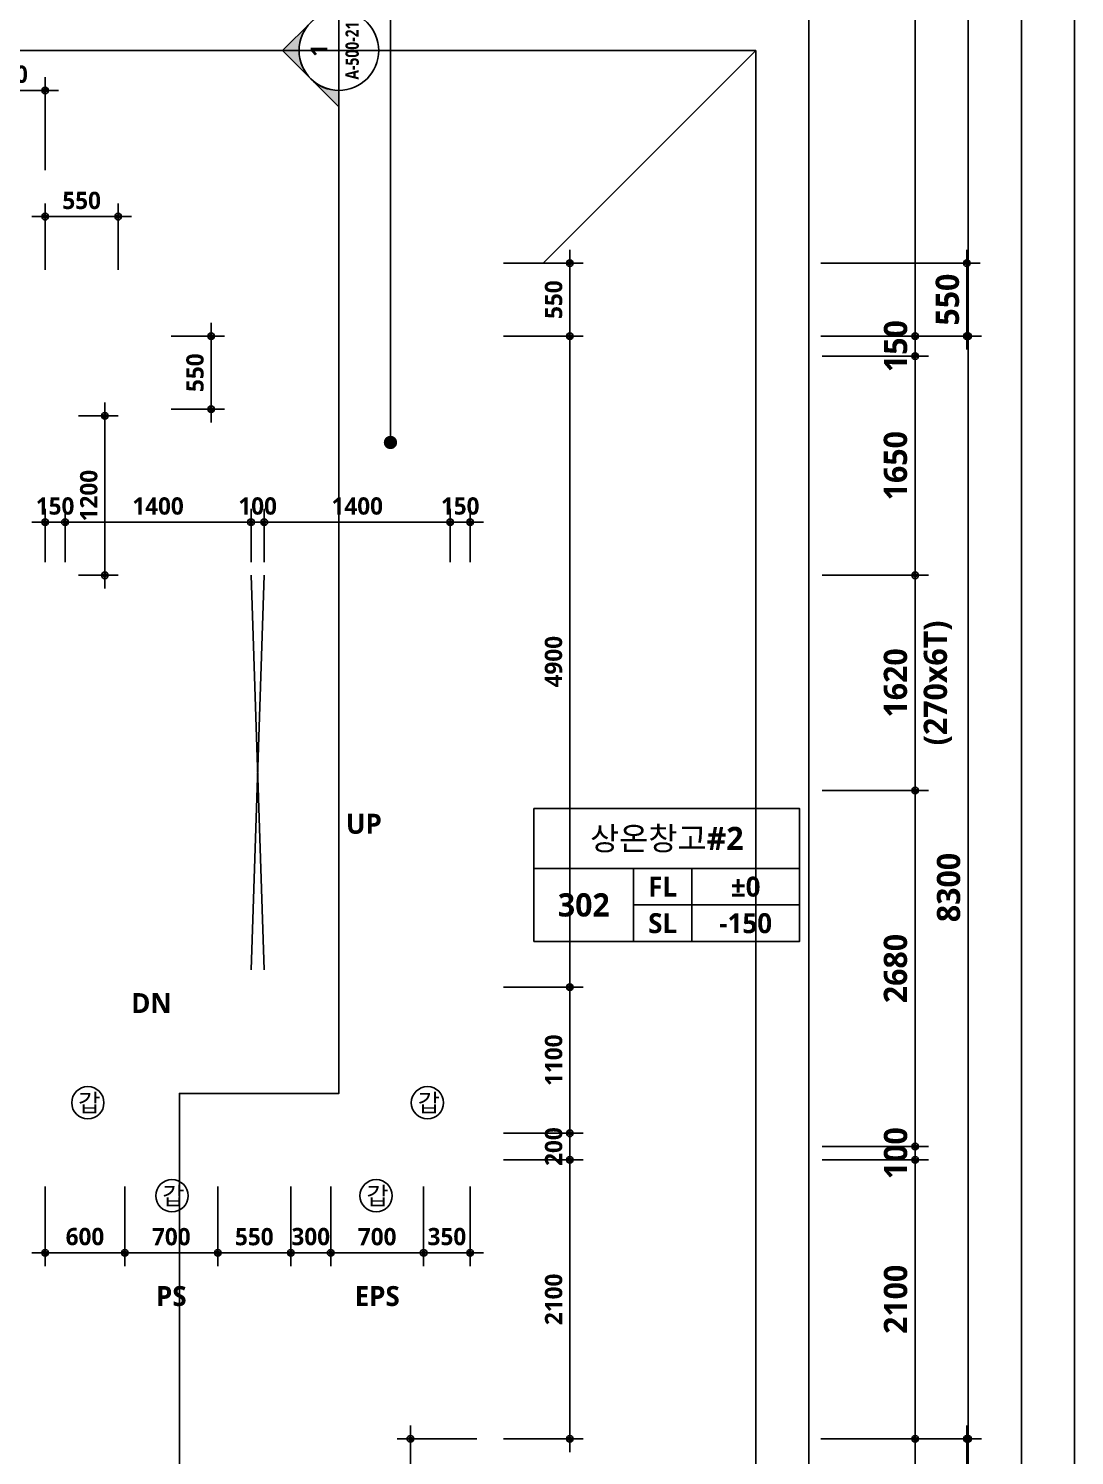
# Model space of a CAD drawing. Header units: millimetres. Extents: x -12482 to 126000, y 0 to 220200.
# Drawn here: x 68375 to 76250, y 41825 to 52566 of the extents above; entities that cross this region are included whole.
import ezdxf
from ezdxf.enums import TextEntityAlignment as Align

# ---------------------------------------------------------------- set-up
doc = ezdxf.new("R2010")
doc.units = ezdxf.units.MM
doc.header["$LTSCALE"] = 60
doc.linetypes.add('CEN', pattern=[62, 60, -1, 0, -1])
doc.layers.get('Defpoints').update_dxf_attribs({"color": 153})
for name, color, linetype in [('A-ANNO-DIM', 4, 'Continuous'), ('A-ANNO-GRA1', 7, 'Continuous'), ('A-ANNO-SYMB', 7, 'Continuous'), ('A-ANNO-TEXT1', 7, 'Continuous'), ('A-ANNO-TEXT2', 3, 'Continuous'), ('A-ANNO-TITL', 7, 'Continuous'), ('A-FLOR-OPEN-BELO', 6, 'CEN'), ('A-ST-AXIS-DIM', 7, 'Continuous'), ('AA-MKXS', 3, 'Continuous'), ('AA-MKXX', 3, 'Continuous')]:
    doc.layers.add(name, color=color, linetype=linetype)
for name, color, linetype, plot in [('Defpoint', 161, 'Continuous', False), ('G(그리드1)', 185, 'Continuous', False), ('G(그리드2)', 235, 'Continuous', False)]:
    doc.layers.add(name, color=color, linetype=linetype, plot=plot)
doc.styles.add('2020음성 1차', font='NanumGothicBold.ttf')
doc.styles.add('SAMOO', font='romans.shx', dxfattribs={"bigfont": 'whgtxt.shx'})
doc.styles.add('SH_나눔', font='')
doc.styles.add('SH_진천_나눔', font='')
doc.styles.get('SH_나눔').set_extended_font_data('NanumGothic', bold=True)
doc.styles.get('SH_진천_나눔').set_extended_font_data('NanumGothic', bold=True)
doc.dimstyles.new('SHP 50', dxfattribs={"dimscale": 50, "dimtxt": 3.5, "dimasz": 1, "dimexe": 2, "dimexo": 2, "dimgap": 1, "dimtad": 1, "dimdec": 0, "dimzin": 0, "dimdsep": 46, "dimtxsty": 'SH_진천_나눔', "dimblk": 'DIMDOT', "dimcen": 0.09, "dimclrd": 256, "dimclre": 256, "dimclrt": 3, "dimadec": 0, "dimazin": 1, "dimtfac": 1, "dimtdec": 0, "dimtix": 1, "dimtmove": 2, "dimatfit": 0, "dimldrblk": 'DIMDOT', "dimfxl": 1, "dimtolj": 1, "dimtzin": 0, "dimlwd": -1, "dimlwe": -1, "dimarcsym": 0})
doc.dimstyles.new('SHP 50내부', dxfattribs={"dimscale": 50, "dimtxt": 2.6, "dimasz": 1, "dimexe": 2, "dimexo": 2, "dimgap": 1, "dimtad": 1, "dimdec": 0, "dimzin": 0, "dimdsep": 46, "dimtxsty": '2020음성 1차', "dimblk": 'DIMDOT', "dimcen": 0.09, "dimclrd": 256, "dimclre": 256, "dimclrt": 3, "dimadec": 0, "dimazin": 1, "dimtfac": 1, "dimtdec": 0, "dimtix": 1, "dimtmove": 2, "dimatfit": 0, "dimldrblk": 'DIMDOT', "dimfxl": 1, "dimtolj": 1, "dimtzin": 0, "dimlwd": -1, "dimlwe": -1, "dimarcsym": 0})

# ---------------------------------------------------------------- blocks, each defined once
blk = doc.blocks.new('DIMDOT')
at = {"color": 0}
blk.add_line((-2, 0), (2, 0), dxfattribs=at)
for radius in [0.5, 0.25]:
    blk.add_circle((0, 0), radius, dxfattribs=at)
blk = doc.blocks.new('*D17879')
at = {"layer": 'A-ANNO-DIM'}
for p, q in [((69450, 50250), (69850, 50250)), ((69750, 50200), (69750, 49750)), ((69450, 49700), (69850, 49700))]:
    blk.add_line(p, q, dxfattribs=at)
at = {"layer": 'Defpoints', "color": 0}
for p in [(69350, 50250), (69350, 49700), (69750, 49700)]:
    blk.add_point(p, dxfattribs=at)
at = {"layer": 'A-ANNO-DIM', "linetype": 'ByBlock', "xscale": 50, "yscale": 50, "zscale": 50}
for p, rotation in [((69750, 50250), 90), ((69750, 49700), 270)]:
    blk.add_blockref('DIMDOT', p, dxfattribs=dict(at, rotation=rotation))
at = {"layer": 'A-ANNO-DIM', "color": 3, "insert": (69629, 49975), "char_height": 130, "attachment_point": 5, "rotation": 90, "style": '2020음성 1차'}
blk.add_mtext('\\A1;550', dxfattribs=at)
blk = doc.blocks.new('*D17880')
at = {"layer": 'A-ANNO-DIM'}
for p, q in [((68750, 49650), (69050, 49650)), ((68950, 49600), (68950, 48500)), ((68750, 48450), (69050, 48450))]:
    blk.add_line(p, q, dxfattribs=at)
at = {"layer": 'Defpoints', "color": 0}
for p in [(68650, 49650), (68650, 48450), (68950, 48450)]:
    blk.add_point(p, dxfattribs=at)
at = {"layer": 'A-ANNO-DIM', "linetype": 'ByBlock', "xscale": 50, "yscale": 50, "zscale": 50}
for p, rotation in [((68950, 49650), 90), ((68950, 48450), 270)]:
    blk.add_blockref('DIMDOT', p, dxfattribs=dict(at, rotation=rotation))
at = {"layer": 'A-ANNO-DIM', "color": 3, "insert": (68829, 49050), "char_height": 130, "attachment_point": 5, "rotation": 90, "style": '2020음성 1차'}
blk.add_mtext('\\A1;1200', dxfattribs=at)
blk = doc.blocks.new('*D17881')
at = {"layer": 'A-ANNO-DIM'}
for p, q in [((70050, 48550), (70050, 48950)), ((70150, 48550), (70150, 48950)), ((70000, 48850), (69950, 48850)), ((70050, 48850), (70150, 48850)), ((70200, 48850), (70250, 48850))]:
    blk.add_line(p, q, dxfattribs=at)
at = {"layer": 'Defpoints', "color": 0}
for p in [(70150, 48850), (70050, 48450), (70150, 48450)]:
    blk.add_point(p, dxfattribs=at)
at = {"layer": 'A-ANNO-DIM', "linetype": 'ByBlock', "xscale": 50, "yscale": 50, "zscale": 50}
blk.add_blockref('DIMDOT', (70050, 48850), dxfattribs=at)
at = {"layer": 'A-ANNO-DIM', "linetype": 'ByBlock', "xscale": 50, "yscale": 50, "zscale": 50, "rotation": 180}
blk.add_blockref('DIMDOT', (70150, 48850), dxfattribs=at)
at = {"layer": 'A-ANNO-DIM', "color": 3, "insert": (70100, 48971), "char_height": 130, "attachment_point": 5, "style": '2020음성 1차'}
blk.add_mtext('\\A1;100', dxfattribs=at)
blk = doc.blocks.new('*D17882')
at = {"layer": 'A-ANNO-DIM'}
for p, q in [((68650, 48550), (68650, 48950)), ((70050, 48550), (70050, 48950)), ((70000, 48850), (68700, 48850))]:
    blk.add_line(p, q, dxfattribs=at)
at = {"layer": 'Defpoints', "color": 0}
for p in [(68650, 48850), (68650, 48450), (70050, 48450)]:
    blk.add_point(p, dxfattribs=at)
at = {"layer": 'A-ANNO-DIM', "linetype": 'ByBlock', "xscale": 50, "yscale": 50, "zscale": 50, "rotation": 180}
blk.add_blockref('DIMDOT', (68650, 48850), dxfattribs=at)
at = {"layer": 'A-ANNO-DIM', "linetype": 'ByBlock', "xscale": 50, "yscale": 50, "zscale": 50}
blk.add_blockref('DIMDOT', (70050, 48850), dxfattribs=at)
at = {"layer": 'A-ANNO-DIM', "color": 3, "insert": (69350, 48971), "char_height": 130, "attachment_point": 5, "style": '2020음성 1차'}
blk.add_mtext('\\A1;1400', dxfattribs=at)
blk = doc.blocks.new('*D17883')
at = {"layer": 'A-ANNO-DIM'}
for p, q in [((68500, 48550), (68500, 48950)), ((68650, 48550), (68650, 48950)), ((68450, 48850), (68400, 48850)), ((68500, 48850), (68650, 48850)), ((68700, 48850), (68750, 48850))]:
    blk.add_line(p, q, dxfattribs=at)
at = {"layer": 'Defpoints', "color": 0}
for p in [(68650, 48850), (68500, 48450), (68650, 48450)]:
    blk.add_point(p, dxfattribs=at)
at = {"layer": 'A-ANNO-DIM', "linetype": 'ByBlock', "xscale": 50, "yscale": 50, "zscale": 50}
blk.add_blockref('DIMDOT', (68500, 48850), dxfattribs=at)
at = {"layer": 'A-ANNO-DIM', "linetype": 'ByBlock', "xscale": 50, "yscale": 50, "zscale": 50, "rotation": 180}
blk.add_blockref('DIMDOT', (68650, 48850), dxfattribs=at)
at = {"layer": 'A-ANNO-DIM', "color": 3, "insert": (68575, 48971), "char_height": 130, "attachment_point": 5, "style": '2020음성 1차'}
blk.add_mtext('\\A1;150', dxfattribs=at)
blk = doc.blocks.new('*D17884')
at = {"layer": 'A-ANNO-DIM'}
for p, q in [((70150, 48550), (70150, 48950)), ((71550, 48550), (71550, 48950)), ((70200, 48850), (71500, 48850))]:
    blk.add_line(p, q, dxfattribs=at)
at = {"layer": 'Defpoints', "color": 0}
for p in [(71550, 48850), (70150, 48450), (71550, 48450)]:
    blk.add_point(p, dxfattribs=at)
at = {"layer": 'A-ANNO-DIM', "linetype": 'ByBlock', "xscale": 50, "yscale": 50, "zscale": 50, "rotation": 180}
blk.add_blockref('DIMDOT', (70150, 48850), dxfattribs=at)
at = {"layer": 'A-ANNO-DIM', "linetype": 'ByBlock', "xscale": 50, "yscale": 50, "zscale": 50}
blk.add_blockref('DIMDOT', (71550, 48850), dxfattribs=at)
at = {"layer": 'A-ANNO-DIM', "color": 3, "insert": (70850, 48971), "char_height": 130, "attachment_point": 5, "style": '2020음성 1차'}
blk.add_mtext('\\A1;1400', dxfattribs=at)
blk = doc.blocks.new('*D17885')
at = {"layer": 'A-ANNO-DIM'}
for p, q in [((71550, 48550), (71550, 48950)), ((71700, 48550), (71700, 48950)), ((71500, 48850), (71450, 48850)), ((71700, 48850), (71550, 48850)), ((71750, 48850), (71800, 48850))]:
    blk.add_line(p, q, dxfattribs=at)
at = {"layer": 'Defpoints', "color": 0}
for p in [(71550, 48850), (71550, 48450), (71700, 48450)]:
    blk.add_point(p, dxfattribs=at)
at = {"layer": 'A-ANNO-DIM', "linetype": 'ByBlock', "xscale": 50, "yscale": 50, "zscale": 50}
blk.add_blockref('DIMDOT', (71550, 48850), dxfattribs=at)
at = {"layer": 'A-ANNO-DIM', "linetype": 'ByBlock', "xscale": 50, "yscale": 50, "zscale": 50, "rotation": 180}
blk.add_blockref('DIMDOT', (71700, 48850), dxfattribs=at)
at = {"layer": 'A-ANNO-DIM', "color": 3, "insert": (71625, 48971), "char_height": 130, "attachment_point": 5, "style": '2020음성 1차'}
blk.add_mtext('\\A1;150', dxfattribs=at)
blk = doc.blocks.new('*D17886')
at = {"layer": 'A-ST-AXIS-DIM'}
for p, q in [((74350, 50100), (75150, 50100)), ((75050, 48500), (75050, 50050)), ((74350, 48450), (75150, 48450))]:
    blk.add_line(p, q, dxfattribs=at)
at = {"layer": 'Defpoints', "color": 0}
for p in [(74250, 50100), (75050, 50100), (74250, 48450)]:
    blk.add_point(p, dxfattribs=at)
at = {"layer": 'A-ST-AXIS-DIM', "linetype": 'ByBlock', "xscale": 50, "yscale": 50, "zscale": 50}
for p, rotation in [((75050, 50100), 90), ((75050, 48450), 270)]:
    blk.add_blockref('DIMDOT', p, dxfattribs=dict(at, rotation=rotation))
at = {"layer": 'A-ST-AXIS-DIM', "color": 3, "insert": (74903, 49275), "char_height": 175, "attachment_point": 5, "rotation": 90, "style": 'SH_진천_나눔'}
blk.add_mtext('\\A1;1650', dxfattribs=at)
blk = doc.blocks.new('*D17887')
at = {"layer": 'A-ST-AXIS-DIM'}
for p, q in [((74350, 46830), (75150, 46830)), ((75050, 46780), (75050, 44200)), ((74350, 44150), (75150, 44150))]:
    blk.add_line(p, q, dxfattribs=at)
at = {"layer": 'Defpoints', "color": 0}
for p in [(74250, 46830), (74250, 44150), (75050, 44150)]:
    blk.add_point(p, dxfattribs=at)
at = {"layer": 'A-ST-AXIS-DIM', "linetype": 'ByBlock', "xscale": 50, "yscale": 50, "zscale": 50}
for p, rotation in [((75050, 46830), 90), ((75050, 44150), 270)]:
    blk.add_blockref('DIMDOT', p, dxfattribs=dict(at, rotation=rotation))
at = {"layer": 'A-ST-AXIS-DIM', "color": 3, "insert": (74903, 45490), "char_height": 175, "attachment_point": 5, "rotation": 90, "style": 'SH_진천_나눔'}
blk.add_mtext('\\A1;2680', dxfattribs=at)
blk = doc.blocks.new('*D17888')
at = {"layer": 'A-ST-AXIS-DIM'}
for p, q in [((74350, 44150), (75150, 44150)), ((75050, 44200), (75050, 44250)), ((75050, 44050), (75050, 44150)), ((74350, 44050), (75150, 44050)), ((75050, 44000), (75050, 43950))]:
    blk.add_line(p, q, dxfattribs=at)
at = {"layer": 'Defpoints', "color": 0}
for p in [(74250, 44150), (75050, 44150), (74250, 44050)]:
    blk.add_point(p, dxfattribs=at)
at = {"layer": 'A-ST-AXIS-DIM', "linetype": 'ByBlock', "xscale": 50, "yscale": 50, "zscale": 50}
for p, rotation in [((75050, 44150), 270), ((75050, 44050), 90)]:
    blk.add_blockref('DIMDOT', p, dxfattribs=dict(at, rotation=rotation))
at = {"layer": 'A-ST-AXIS-DIM', "color": 3, "insert": (74904, 44100), "char_height": 175, "attachment_point": 5, "rotation": 90, "style": 'SH_진천_나눔'}
blk.add_mtext('\\A1;100', dxfattribs=at)
blk = doc.blocks.new('*D17889')
at = {"layer": 'A-ST-AXIS-DIM'}
for p, q in [((74350, 44050), (75150, 44050)), ((75050, 44000), (75050, 42000)), ((74350, 41950), (75150, 41950))]:
    blk.add_line(p, q, dxfattribs=at)
at = {"layer": 'Defpoints', "color": 0}
for p in [(74250, 44050), (74250, 41950), (75050, 41950)]:
    blk.add_point(p, dxfattribs=at)
at = {"layer": 'A-ST-AXIS-DIM', "linetype": 'ByBlock', "xscale": 50, "yscale": 50, "zscale": 50}
for p, rotation in [((75050, 44050), 90), ((75050, 41950), 270)]:
    blk.add_blockref('DIMDOT', p, dxfattribs=dict(at, rotation=rotation))
at = {"layer": 'A-ST-AXIS-DIM', "color": 3, "insert": (74904, 43000), "char_height": 175, "attachment_point": 5, "rotation": 90, "style": 'SH_진천_나눔'}
blk.add_mtext('\\A1;2100', dxfattribs=at)
blk = doc.blocks.new('*D17890')
at = {"layer": 'A-ST-AXIS-DIM'}
for p, q in [((74350, 48450), (75150, 48450)), ((75050, 46880), (75050, 48400)), ((74350, 46830), (75150, 46830))]:
    blk.add_line(p, q, dxfattribs=at)
at = {"layer": 'Defpoints', "color": 0}
for p in [(74250, 48450), (75050, 48450), (74250, 46830)]:
    blk.add_point(p, dxfattribs=at)
at = {"layer": 'A-ST-AXIS-DIM', "linetype": 'ByBlock', "xscale": 50, "yscale": 50, "zscale": 50}
for p, rotation in [((75050, 48450), 90), ((75050, 46830), 270)]:
    blk.add_blockref('DIMDOT', p, dxfattribs=dict(at, rotation=rotation))
at = {"layer": 'A-ST-AXIS-DIM', "color": 3, "char_height": 175, "attachment_point": 5, "rotation": 90, "style": 'SH_진천_나눔'}
for s, insert in [('\\A1;(270x6T)', (75222, 47640)), ('\\A1;1620', (74903, 47640))]:
    blk.add_mtext(s, dxfattribs=dict(at, insert=insert))
blk = doc.blocks.new('갑종 TEXT100')
at = {"layer": 'A-ANNO-SYMB'}
blk.add_circle((0, 0), 243, dxfattribs=at)
at = {"layer": 'A-ANNO-TITL', "style": '2020음성 1차'}
blk.add_text('갑 ', height=266.7, dxfattribs=at).set_placement((67, 0), align=Align.MIDDLE_CENTER)
blk = doc.blocks.new('*D17912')
at = {"layer": 'A-ANNO-DIM'}
for p, q in [((67950, 51500), (67950, 52200)), ((68000, 52100), (68450, 52100)), ((68500, 51500), (68500, 52200))]:
    blk.add_line(p, q, dxfattribs=at)
at = {"layer": 'Defpoints', "color": 0}
for p in [(68500, 52100), (67950, 51400), (68500, 51400)]:
    blk.add_point(p, dxfattribs=at)
at = {"layer": 'A-ANNO-DIM', "linetype": 'ByBlock', "xscale": 50, "yscale": 50, "zscale": 50, "rotation": 180}
blk.add_blockref('DIMDOT', (67950, 52100), dxfattribs=at)
at = {"layer": 'A-ANNO-DIM', "linetype": 'ByBlock', "xscale": 50, "yscale": 50, "zscale": 50}
blk.add_blockref('DIMDOT', (68500, 52100), dxfattribs=at)
at = {"layer": 'A-ANNO-DIM', "color": 3, "insert": (68225, 52221), "char_height": 130, "attachment_point": 5, "style": '2020음성 1차'}
blk.add_mtext('\\A1;550', dxfattribs=at)
blk = doc.blocks.new('*D17913')
at = {"layer": 'A-ANNO-DIM'}
for p, q in [((71750, 41950), (71150, 41950)), ((71250, 41900), (71250, 40150)), ((71750, 40100), (71150, 40100))]:
    blk.add_line(p, q, dxfattribs=at)
at = {"layer": 'Defpoints', "color": 0}
for p in [(71850, 41950), (71250, 40100), (71850, 40100)]:
    blk.add_point(p, dxfattribs=at)
at = {"layer": 'A-ANNO-DIM', "linetype": 'ByBlock', "xscale": 50, "yscale": 50, "zscale": 50}
for p, rotation in [((71250, 41950), 90), ((71250, 40100), 270)]:
    blk.add_blockref('DIMDOT', p, dxfattribs=dict(at, rotation=rotation))
at = {"layer": 'A-ANNO-DIM', "color": 3, "insert": (71128, 41025), "char_height": 130, "attachment_point": 5, "rotation": 90, "style": '2020음성 1차'}
blk.add_mtext('\\A1;1850', dxfattribs=at)
blk = doc.blocks.new('*D17967')
at = {"layer": 'A-ANNO-DIM'}
for p, q in [((68500, 50750), (68500, 51250)), ((69050, 50750), (69050, 51250)), ((68550, 51150), (69000, 51150))]:
    blk.add_line(p, q, dxfattribs=at)
at = {"layer": 'Defpoints', "color": 0}
for p in [(69050, 51150), (68500, 50650), (69050, 50650)]:
    blk.add_point(p, dxfattribs=at)
at = {"layer": 'A-ANNO-DIM', "linetype": 'ByBlock', "xscale": 50, "yscale": 50, "zscale": 50, "rotation": 180}
blk.add_blockref('DIMDOT', (68500, 51150), dxfattribs=at)
at = {"layer": 'A-ANNO-DIM', "linetype": 'ByBlock', "xscale": 50, "yscale": 50, "zscale": 50}
blk.add_blockref('DIMDOT', (69050, 51150), dxfattribs=at)
at = {"layer": 'A-ANNO-DIM', "color": 3, "insert": (68775, 51271), "char_height": 130, "attachment_point": 5, "style": '2020음성 1차'}
blk.add_mtext('\\A1;550', dxfattribs=at)
blk = doc.blocks.new('*D18328')
at = {"layer": 'A-ST-AXIS-DIM'}
for p, q in [((74340, 50800), (75540, 50800)), ((75440, 50750), (75440, 50300)), ((74340, 50250), (75540, 50250))]:
    blk.add_line(p, q, dxfattribs=at)
at = {"layer": 'Defpoints', "color": 0}
for p in [(74240, 50800), (74240, 50250), (75440, 50250)]:
    blk.add_point(p, dxfattribs=at)
at = {"layer": 'A-ST-AXIS-DIM', "linetype": 'ByBlock', "xscale": 50, "yscale": 50, "zscale": 50}
for p, rotation in [((75440, 50800), 90), ((75440, 50250), 270)]:
    blk.add_blockref('DIMDOT', p, dxfattribs=dict(at, rotation=rotation))
at = {"layer": 'A-ST-AXIS-DIM', "color": 3, "insert": (75294, 50525), "char_height": 175, "attachment_point": 5, "rotation": 90, "style": 'SH_진천_나눔'}
blk.add_mtext('\\A1;550', dxfattribs=at)
blk = doc.blocks.new('*D18329')
at = {"layer": 'A-ST-AXIS-DIM'}
for p, q in [((74340, 41950), (75540, 41950)), ((75440, 38350), (75440, 41900)), ((74340, 38300), (75540, 38300))]:
    blk.add_line(p, q, dxfattribs=at)
at = {"layer": 'Defpoints', "color": 0}
for p in [(74240, 41950), (75440, 41950), (74240, 38300)]:
    blk.add_point(p, dxfattribs=at)
at = {"layer": 'A-ST-AXIS-DIM', "linetype": 'ByBlock', "xscale": 50, "yscale": 50, "zscale": 50}
for p, rotation in [((75440, 41950), 90), ((75440, 38300), 270)]:
    blk.add_blockref('DIMDOT', p, dxfattribs=dict(at, rotation=rotation))
at = {"layer": 'A-ST-AXIS-DIM', "color": 3, "insert": (75293, 40125), "char_height": 175, "attachment_point": 5, "rotation": 90, "style": 'SH_진천_나눔'}
blk.add_mtext('\\A1;3650', dxfattribs=at)
blk = doc.blocks.new('*D18330')
at = {"layer": 'A-ST-AXIS-DIM'}
for p, q in [((74350, 50250), (75550, 50250)), ((75450, 42000), (75450, 50200)), ((74350, 41950), (75550, 41950))]:
    blk.add_line(p, q, dxfattribs=at)
at = {"layer": 'Defpoints', "color": 0}
for p in [(74250, 50250), (75450, 50250), (74250, 41950)]:
    blk.add_point(p, dxfattribs=at)
at = {"layer": 'A-ST-AXIS-DIM', "linetype": 'ByBlock', "xscale": 50, "yscale": 50, "zscale": 50}
for p, rotation in [((75450, 50250), 90), ((75450, 41950), 270)]:
    blk.add_blockref('DIMDOT', p, dxfattribs=dict(at, rotation=rotation))
at = {"layer": 'A-ST-AXIS-DIM', "color": 3, "insert": (75303, 46100), "char_height": 175, "attachment_point": 5, "rotation": 90, "style": 'SH_진천_나눔'}
blk.add_mtext('\\A1;8300', dxfattribs=at)
blk = doc.blocks.new('*D18364')
at = {"layer": 'A-ST-AXIS-DIM'}
for p, q in [((75050, 50300), (75050, 50350)), ((74350, 50250), (75150, 50250)), ((75050, 50250), (75050, 50100)), ((74350, 50100), (75150, 50100)), ((75050, 50050), (75050, 50000))]:
    blk.add_line(p, q, dxfattribs=at)
at = {"layer": 'Defpoints', "color": 0}
for p in [(74250, 50250), (74250, 50100), (75050, 50100)]:
    blk.add_point(p, dxfattribs=at)
at = {"layer": 'A-ST-AXIS-DIM', "linetype": 'ByBlock', "xscale": 50, "yscale": 50, "zscale": 50}
for p, rotation in [((75050, 50250), 270), ((75050, 50100), 90)]:
    blk.add_blockref('DIMDOT', p, dxfattribs=dict(at, rotation=rotation))
at = {"layer": 'A-ST-AXIS-DIM', "color": 3, "insert": (74904, 50175), "char_height": 175, "attachment_point": 5, "rotation": 90, "style": 'SH_진천_나눔'}
blk.add_mtext('\\A1;150', dxfattribs=at)
blk = doc.blocks.new('G$C9D92D8A7')
at = {"layer": 'A-ANNO-GRA1'}
for p, q in [((0, 11), (40, 11)), ((15, 11), (15, 0)), ((23.75, 11), (23.75, 0)), ((15, 5.5), (40, 5.5))]:
    blk.add_line(p, q, dxfattribs=at)
blk.add_lwpolyline([(0, 20), (0, 0), (40, 0), (40, 20)], close=True, dxfattribs=at)
at = {"style": '2020음성 1차'}
for tag, height, p in [('실명', 3.5, (20, 15.5)), ('마감레벨', 3, (31.875, 8.25)), ('실번호', 3.5, (7.5, 5.5)), ('구조레벨', 3, (31.875, 2.75))]:
    blk.add_attdef(tag, text='', height=height, dxfattribs=at).set_placement(p, align=Align.MIDDLE_CENTER)
at = {"layer": 'A-ANNO-TEXT1', "style": 'SH_나눔'}
for s, p in [('FL', (19.375, 8.25)), ('SL', (19.375, 2.75))]:
    blk.add_text(s, height=3, dxfattribs=at).set_placement(p, align=Align.MIDDLE)
blk = doc.blocks.new('*D20159')
at = {"layer": 'A-ANNO-DIM'}
for p, q in [((70350, 43850), (70350, 43250)), ((70650, 43850), (70650, 43250)), ((70300, 43350), (70250, 43350)), ((70350, 43350), (70650, 43350)), ((70700, 43350), (70750, 43350))]:
    blk.add_line(p, q, dxfattribs=at)
at = {"layer": 'Defpoints', "color": 0}
for p in [(70350, 43950), (70650, 43950), (70650, 43350)]:
    blk.add_point(p, dxfattribs=at)
at = {"layer": 'A-ANNO-DIM', "linetype": 'ByBlock', "xscale": 50, "yscale": 50, "zscale": 50}
blk.add_blockref('DIMDOT', (70350, 43350), dxfattribs=at)
at = {"layer": 'A-ANNO-DIM', "linetype": 'ByBlock', "xscale": 50, "yscale": 50, "zscale": 50, "rotation": 180}
blk.add_blockref('DIMDOT', (70650, 43350), dxfattribs=at)
at = {"layer": 'A-ANNO-DIM', "color": 3, "insert": (70500, 43472), "char_height": 130, "attachment_point": 5, "style": '2020음성 1차'}
blk.add_mtext('\\A1;300', dxfattribs=at)
blk = doc.blocks.new('*D20160')
at = {"layer": 'A-ANNO-DIM'}
for p, q in [((70650, 43850), (70650, 43250)), ((71350, 43850), (71350, 43250)), ((71300, 43350), (70700, 43350))]:
    blk.add_line(p, q, dxfattribs=at)
at = {"layer": 'Defpoints', "color": 0}
for p in [(70650, 43950), (71350, 43950), (70650, 43350)]:
    blk.add_point(p, dxfattribs=at)
at = {"layer": 'A-ANNO-DIM', "linetype": 'ByBlock', "xscale": 50, "yscale": 50, "zscale": 50, "rotation": 180}
blk.add_blockref('DIMDOT', (70650, 43350), dxfattribs=at)
at = {"layer": 'A-ANNO-DIM', "linetype": 'ByBlock', "xscale": 50, "yscale": 50, "zscale": 50}
blk.add_blockref('DIMDOT', (71350, 43350), dxfattribs=at)
at = {"layer": 'A-ANNO-DIM', "color": 3, "insert": (71000, 43471), "char_height": 130, "attachment_point": 5, "style": '2020음성 1차'}
blk.add_mtext('\\A1;700', dxfattribs=at)
blk = doc.blocks.new('*D20161')
at = {"layer": 'A-ANNO-DIM'}
for p, q in [((69800, 43850), (69800, 43250)), ((70350, 43850), (70350, 43250)), ((70300, 43350), (69850, 43350))]:
    blk.add_line(p, q, dxfattribs=at)
at = {"layer": 'Defpoints', "color": 0}
for p in [(69800, 43950), (70350, 43950), (69800, 43350)]:
    blk.add_point(p, dxfattribs=at)
at = {"layer": 'A-ANNO-DIM', "linetype": 'ByBlock', "xscale": 50, "yscale": 50, "zscale": 50, "rotation": 180}
blk.add_blockref('DIMDOT', (69800, 43350), dxfattribs=at)
at = {"layer": 'A-ANNO-DIM', "linetype": 'ByBlock', "xscale": 50, "yscale": 50, "zscale": 50}
blk.add_blockref('DIMDOT', (70350, 43350), dxfattribs=at)
at = {"layer": 'A-ANNO-DIM', "color": 3, "insert": (70075, 43471), "char_height": 130, "attachment_point": 5, "style": '2020음성 1차'}
blk.add_mtext('\\A1;550', dxfattribs=at)
blk = doc.blocks.new('*D20162')
at = {"layer": 'A-ANNO-DIM'}
for p, q in [((69100, 43850), (69100, 43250)), ((69800, 43850), (69800, 43250)), ((69150, 43350), (69750, 43350))]:
    blk.add_line(p, q, dxfattribs=at)
at = {"layer": 'Defpoints', "color": 0}
for p in [(69100, 43950), (69800, 43950), (69800, 43350)]:
    blk.add_point(p, dxfattribs=at)
at = {"layer": 'A-ANNO-DIM', "linetype": 'ByBlock', "xscale": 50, "yscale": 50, "zscale": 50, "rotation": 180}
blk.add_blockref('DIMDOT', (69100, 43350), dxfattribs=at)
at = {"layer": 'A-ANNO-DIM', "linetype": 'ByBlock', "xscale": 50, "yscale": 50, "zscale": 50}
blk.add_blockref('DIMDOT', (69800, 43350), dxfattribs=at)
at = {"layer": 'A-ANNO-DIM', "color": 3, "insert": (69450, 43471), "char_height": 130, "attachment_point": 5, "style": '2020음성 1차'}
blk.add_mtext('\\A1;700', dxfattribs=at)
blk = doc.blocks.new('*D20163')
at = {"layer": 'A-ANNO-DIM'}
for p, q in [((68500, 43850), (68500, 43250)), ((69100, 43850), (69100, 43250)), ((69050, 43350), (68550, 43350))]:
    blk.add_line(p, q, dxfattribs=at)
at = {"layer": 'Defpoints', "color": 0}
for p in [(68500, 43950), (69100, 43950), (68500, 43350)]:
    blk.add_point(p, dxfattribs=at)
at = {"layer": 'A-ANNO-DIM', "linetype": 'ByBlock', "xscale": 50, "yscale": 50, "zscale": 50, "rotation": 180}
blk.add_blockref('DIMDOT', (68500, 43350), dxfattribs=at)
at = {"layer": 'A-ANNO-DIM', "linetype": 'ByBlock', "xscale": 50, "yscale": 50, "zscale": 50}
blk.add_blockref('DIMDOT', (69100, 43350), dxfattribs=at)
at = {"layer": 'A-ANNO-DIM', "color": 3, "insert": (68800, 43472), "char_height": 130, "attachment_point": 5, "style": '2020음성 1차'}
blk.add_mtext('\\A1;600', dxfattribs=at)
blk = doc.blocks.new('*D20164')
at = {"layer": 'A-ANNO-DIM'}
for p, q in [((71350, 43850), (71350, 43250)), ((71700, 43850), (71700, 43250)), ((71300, 43350), (71250, 43350)), ((71350, 43350), (71700, 43350)), ((71750, 43350), (71800, 43350))]:
    blk.add_line(p, q, dxfattribs=at)
at = {"layer": 'Defpoints', "color": 0}
for p in [(71350, 43950), (71700, 43950), (71700, 43350)]:
    blk.add_point(p, dxfattribs=at)
at = {"layer": 'A-ANNO-DIM', "linetype": 'ByBlock', "xscale": 50, "yscale": 50, "zscale": 50}
blk.add_blockref('DIMDOT', (71350, 43350), dxfattribs=at)
at = {"layer": 'A-ANNO-DIM', "linetype": 'ByBlock', "xscale": 50, "yscale": 50, "zscale": 50, "rotation": 180}
blk.add_blockref('DIMDOT', (71700, 43350), dxfattribs=at)
at = {"layer": 'A-ANNO-DIM', "color": 3, "insert": (71525, 43472), "char_height": 130, "attachment_point": 5, "style": '2020음성 1차'}
blk.add_mtext('\\A1;350', dxfattribs=at)
blk = doc.blocks.new('*D20177')
at = {"layer": 'A-ANNO-DIM'}
for p, q in [((71950, 44050), (72550, 44050)), ((72450, 42000), (72450, 44000)), ((71950, 41950), (72550, 41950))]:
    blk.add_line(p, q, dxfattribs=at)
at = {"layer": 'Defpoints', "color": 0}
for p in [(71850, 44050), (72450, 44050), (71850, 41950)]:
    blk.add_point(p, dxfattribs=at)
at = {"layer": 'A-ANNO-DIM', "linetype": 'ByBlock', "xscale": 50, "yscale": 50, "zscale": 50}
for p, rotation in [((72450, 44050), 90), ((72450, 41950), 270)]:
    blk.add_blockref('DIMDOT', p, dxfattribs=dict(at, rotation=rotation))
at = {"layer": 'A-ANNO-DIM', "color": 3, "insert": (72329, 43000), "char_height": 130, "attachment_point": 5, "rotation": 90, "style": '2020음성 1차'}
blk.add_mtext('\\A1;2100', dxfattribs=at)
blk = doc.blocks.new('*D20178')
at = {"layer": 'A-ANNO-DIM'}
for p, q in [((72450, 44300), (72450, 44350)), ((71950, 44250), (72550, 44250)), ((72450, 44250), (72450, 44050)), ((71950, 44050), (72550, 44050)), ((72450, 44000), (72450, 43950))]:
    blk.add_line(p, q, dxfattribs=at)
at = {"layer": 'Defpoints', "color": 0}
for p in [(71850, 44250), (71850, 44050), (72450, 44050)]:
    blk.add_point(p, dxfattribs=at)
at = {"layer": 'A-ANNO-DIM', "linetype": 'ByBlock', "xscale": 50, "yscale": 50, "zscale": 50}
for p, rotation in [((72450, 44250), 270), ((72450, 44050), 90)]:
    blk.add_blockref('DIMDOT', p, dxfattribs=dict(at, rotation=rotation))
at = {"layer": 'A-ANNO-DIM', "color": 3, "insert": (72329, 44150), "char_height": 130, "attachment_point": 5, "rotation": 90, "style": '2020음성 1차'}
blk.add_mtext('\\A1;200', dxfattribs=at)
blk = doc.blocks.new('*D20179')
at = {"layer": 'A-ANNO-DIM'}
for p, q in [((71950, 45350), (72550, 45350)), ((72450, 44300), (72450, 45300)), ((71950, 44250), (72550, 44250))]:
    blk.add_line(p, q, dxfattribs=at)
at = {"layer": 'Defpoints', "color": 0}
for p in [(71850, 45350), (72450, 45350), (71850, 44250)]:
    blk.add_point(p, dxfattribs=at)
at = {"layer": 'A-ANNO-DIM', "linetype": 'ByBlock', "xscale": 50, "yscale": 50, "zscale": 50}
for p, rotation in [((72450, 45350), 90), ((72450, 44250), 270)]:
    blk.add_blockref('DIMDOT', p, dxfattribs=dict(at, rotation=rotation))
at = {"layer": 'A-ANNO-DIM', "color": 3, "insert": (72329, 44800), "char_height": 130, "attachment_point": 5, "rotation": 90, "style": '2020음성 1차'}
blk.add_mtext('\\A1;1100', dxfattribs=at)
blk = doc.blocks.new('*D20180')
at = {"layer": 'A-ANNO-DIM'}
for p, q in [((71950, 50250), (72550, 50250)), ((72450, 50200), (72450, 45400)), ((71950, 45350), (72550, 45350))]:
    blk.add_line(p, q, dxfattribs=at)
at = {"layer": 'Defpoints', "color": 0}
for p in [(71850, 50250), (71850, 45350), (72450, 45350)]:
    blk.add_point(p, dxfattribs=at)
at = {"layer": 'A-ANNO-DIM', "linetype": 'ByBlock', "xscale": 50, "yscale": 50, "zscale": 50}
for p, rotation in [((72450, 50250), 90), ((72450, 45350), 270)]:
    blk.add_blockref('DIMDOT', p, dxfattribs=dict(at, rotation=rotation))
at = {"layer": 'A-ANNO-DIM', "color": 3, "insert": (72328, 47800), "char_height": 130, "attachment_point": 5, "rotation": 90, "style": '2020음성 1차'}
blk.add_mtext('\\A1;4900', dxfattribs=at)
blk = doc.blocks.new('*D20181')
at = {"layer": 'A-ANNO-DIM'}
for p, q in [((71950, 50800), (72550, 50800)), ((72450, 50300), (72450, 50750)), ((71950, 50250), (72550, 50250))]:
    blk.add_line(p, q, dxfattribs=at)
at = {"layer": 'Defpoints', "color": 0}
for p in [(71850, 50800), (72450, 50800), (71850, 50250)]:
    blk.add_point(p, dxfattribs=at)
at = {"layer": 'A-ANNO-DIM', "linetype": 'ByBlock', "xscale": 50, "yscale": 50, "zscale": 50}
for p, rotation in [((72450, 50800), 90), ((72450, 50250), 270)]:
    blk.add_blockref('DIMDOT', p, dxfattribs=dict(at, rotation=rotation))
at = {"layer": 'A-ANNO-DIM', "color": 3, "insert": (72329, 50525), "char_height": 130, "attachment_point": 5, "rotation": 90, "style": '2020음성 1차'}
blk.add_mtext('\\A1;550', dxfattribs=at)
blk = doc.blocks.new('*U15083')
at = {"layer": 'AA-MKXS'}
blk.add_hatch(color=3, dxfattribs=at).paths.add_polyline_path([(0, 8.49), (-4.24, 4.24, -0.414214), (4.24, 4.24)])
h = blk.add_hatch(color=3, dxfattribs=at)
h.paths.add_polyline_path([(-8.49, 0), (-6, 0, -0.198912), (-4.24, 4.24)])
h.paths.add_polyline_path([(6, 0), (8.49, 0), (4.24, 4.24, -0.198912)])
at = {"layer": 'AA-MKXS', "color": 3, "linetype": 'Continuous', "ltscale": 5}
blk.add_line((-6, 0), (6, 0), dxfattribs=at)
at = {"layer": 'AA-MKXS', "color": 3}
for points in [[(4.24, 4.24, 0.414214), (-4.24, 4.24), (0, 8.49)], [(-4.24, 4.24, 0.198912), (-6, 0), (-8.49, 0)], [(8.49, 0), (6, 0, 0.198912), (4.24, 4.24)]]:
    blk.add_lwpolyline(points, format="xyb", close=True, dxfattribs=at)
at = {"layer": 'AA-MKXS', "color": 3, "linetype": 'Continuous', "ltscale": 5}
blk.add_circle((0, 0), 6, dxfattribs=at)
at = {"layer": 'AA-MKXS', "style": 'SAMOO', "width": 0.85}
blk.add_attdef('ViewNUM', text='', height=2.5, dxfattribs=at).set_placement((0, 1), align=Align.BOTTOM_CENTER)
blk.add_attdef('SheetNUM', text='', height=2.5, dxfattribs=at).set_placement((0, -1), align=Align.TOP_CENTER)

msp = doc.modelspace()

# ---------------------------------------------------------------- linework, layer by layer
msp.add_lwpolyline([(71100, 49450), (71100, 53000)])
at = {"const_width": 50}
msp.add_lwpolyline([(71100, 49475, -1), (71100, 49425, -1)], format="xyb", close=True, dxfattribs=at)
at = {"layer": 'A-FLOR-OPEN-BELO'}
for p, q in [((70150, 48450), (70050, 45480)), ((70150, 45480), (70050, 48450))]:
    msp.add_line(p, q, dxfattribs=at)
at = {"layer": 'AA-MKXX'}
msp.add_lwpolyline([(69511.5, 36700), (69511.5, 44550), (70711.5, 44550), (70711.5, 52400)], dxfattribs=at)
at = {"layer": 'Defpoint'}
msp.add_line((72250, 50800), (73850, 52400), dxfattribs=at)
at = {"layer": 'G(그리드1)'}
for points in [[(76250, 55200), (61850, 55200), (61850, 33900), (76250, 33900)], [(75850, 54800), (62250, 54800), (62250, 35100), (75850, 35100)], [(75450, 54400), (62650, 54400), (62650, 35500), (75450, 35500)], [(75050, 54000), (63050, 54000), (63050, 35900), (75050, 35900)], [(74250, 52800), (63850, 52800), (63850, 36700), (74250, 36700)]]:
    msp.add_lwpolyline(points, close=True, dxfattribs=at)
at = {"layer": 'G(그리드2)'}
msp.add_lwpolyline([(73850, 52400), (64250, 52400), (64250, 37100), (73850, 37100)], close=True, dxfattribs=at)

# ---------------------------------------------------------------- block references
ref = msp.add_blockref('*U15083', (70711.5, 52400), dxfattribs=dict(xscale=-50, yscale=50, zscale=50, rotation=89.99999999999959))
ref.add_attrib('SheetNUM', 'A-500-21', dxfattribs={"layer": 'AA-MKXS', "height": 100, "rotation": 90, "style": '2020음성 1차', "width": 0.8}).set_placement((70761.5, 52400), align=Align.TOP_CENTER)
ref.add_attrib('ViewNUM', '1', dxfattribs={"layer": 'AA-MKXS', "height": 125, "rotation": 90, "style": '2020음성 1차'}).set_placement((70661.5, 52400), align=Align.BOTTOM_CENTER)
at = {"xscale": 0.5, "yscale": 0.5, "zscale": 0.5}
for p in [(68821.6, 44480), (71378.4, 44480), (69455, 43780, 103000), (70991.8, 43780, 103000)]:
    msp.add_blockref('갑종 TEXT100', p, dxfattribs=at)
at = {"layer": 'A-ANNO-TEXT1'}
ref = msp.add_blockref('G$C9D92D8A7', (72180.6, 45694.2), dxfattribs=dict(at, xscale=50, yscale=50, zscale=50))
ref.add_attrib('실명', '상온창고#2', dxfattribs={"layer": 'A-ANNO-TEXT2', "height": 175, "style": '2020음성 1차'}).set_placement((73180.6, 46469.2, 171666.7), align=Align.MIDDLE_CENTER)
ref.add_attrib('실번호', '302', dxfattribs={"layer": 'A-ANNO-TEXT2', "height": 175, "style": '2020음성 1차'}).set_placement((72555.6, 45969.2, 171666.7), align=Align.MIDDLE_CENTER)
ref.add_attrib('마감레벨', '%%p0', dxfattribs={"height": 150, "style": '2020음성 1차'}).set_placement((73774.3, 46106.7, 171666.7), align=Align.MIDDLE_CENTER)
ref.add_attrib('구조레벨', '-150', dxfattribs={"height": 150, "style": '2020음성 1차'}).set_placement((73774.3, 45831.7, 171666.7), align=Align.MIDDLE_CENTER)

# ---------------------------------------------------------------- texts
at = {"layer": 'A-ANNO-TEXT1', "style": 'SH_진천_나눔'}
for s, p in [('UP', (70900, 46580)), ('DN', (69300, 45230)), ('PS', (69450, 43025)), ('EPS', (71000, 43025))]:
    msp.add_text(s, height=150, dxfattribs=at).set_placement(p, align=Align.MIDDLE_CENTER)

# ---------------------------------------------------------------- dimensions: what is measured, and where the dimension line sits
at = {"layer": 'A-ANNO-DIM'}
for base, p1, p2, angle, picture, middle in [((68500, 52100), (67950, 51400), (68500, 51400), 180, '*D17912', (68225, 52221.5)), ((69050, 51150), (68500, 50650), (69050, 50650), 0, '*D17967', (68775, 51271.5)), ((72450, 50800, 103000), (71850, 50250, 103000), (71850, 50800, 103000), 90, '*D20181', (72328.5, 50525, 103000)), ((69750, 49700), (69350, 50250), (69350, 49700), 90, '*D17879', (69628.5, 49975)), ((72450, 45350, 103000), (71850, 50250, 103000), (71850, 45350, 103000), 270, '*D20180', (72328.3, 47800, 103000)), ((68950, 48450), (68650, 49650), (68650, 48450), 90, '*D17880', (68828.5, 49050)), ((68650, 48850), (70050, 48450), (68650, 48450), 180, '*D17882', (69350, 48971.3)), ((71550, 48850), (71700, 48450), (71550, 48450), 180, '*D17885', (71625, 48971.5)), ((72450, 45350, 103000), (71850, 44250, 103000), (71850, 45350, 103000), 90, '*D20179', (72328.7, 44800, 103000)), ((72450, 44050, 103000), (71850, 44250, 103000), (71850, 44050, 103000), 270, '*D20178', (72328.5, 44150, 103000)), ((72450, 44050, 103000), (71850, 41950, 103000), (71850, 44050, 103000), 90, '*D20177', (72328.5, 43000, 103000)), ((68500, 43350), (69100, 43950), (68500, 43950), 180, '*D20163', (68800, 43471.7)), ((69800, 43350), (70350, 43950), (69800, 43950), 180, '*D20161', (70075, 43471.5)), ((70650, 43350), (71350, 43950), (70650, 43950), 180, '*D20160', (71000, 43471.3)), ((71250, 40100, 103000), (71850, 41950, 103000), (71850, 40100, 103000), 270, '*D17913', (71128.3, 41025, 103000))]:
    dim = msp.add_linear_dim(base=base, p1=p1, p2=p2, angle=angle, dimstyle='SHP 50내부', override={"dimtxsty": '2020음성 1차', "dimldrblk": 'DIMDOT'}, dxfattribs=at)
    dim.commit()
    dim.dimension.update_dxf_attribs({"geometry": picture, "text_midpoint": middle})
for base, p1, p2, picture, middle in [((68650, 48850), (68500, 48450), (68650, 48450), '*D17883', (68575, 48971.5)), ((70150, 48850), (70050, 48450), (70150, 48450), '*D17881', (70100, 48971.3)), ((71550, 48850), (70150, 48450), (71550, 48450), '*D17884', (70850, 48971.3)), ((69800, 43350), (69100, 43950), (69800, 43950), '*D20162', (69450, 43471.3)), ((70650, 43350), (70350, 43950), (70650, 43950), '*D20159', (70500, 43471.7)), ((71700, 43350), (71350, 43950), (71700, 43950), '*D20164', (71525, 43471.7))]:
    dim = msp.add_linear_dim(base=base, p1=p1, p2=p2, dimstyle='SHP 50내부', override={"dimtxsty": '2020음성 1차', "dimldrblk": 'DIMDOT'}, dxfattribs=at)
    dim.commit()
    dim.dimension.update_dxf_attribs({"geometry": picture, "text_midpoint": middle})
at = {"layer": 'A-ST-AXIS-DIM'}
for base, p1, p2, angle, picture, middle in [((75440, 50250), (74240, 50800), (74240, 50250), 90, '*D18328', (75293.8, 50525)), ((75050, 50100), (74250, 50250), (74250, 50100), 90, '*D18364', (74903.8, 50175)), ((75450, 50250), (74250, 41950), (74250, 50250), 270, '*D18330', (75303.4, 46100)), ((75050, 50100), (74250, 48450), (74250, 50100), 270, '*D17886', (74903.4, 49275)), ((75050, 44150), (74250, 46830), (74250, 44150), 90, '*D17887', (74903.4, 45490)), ((75050, 44150), (74250, 44050), (74250, 44150), 270, '*D17888', (74904, 44100)), ((75050, 41950), (74250, 44050), (74250, 41950), 90, '*D17889', (74903.8, 43000)), ((75440, 41950), (74240, 38300), (74240, 41950), 270, '*D18329', (75293.4, 40125))]:
    dim = msp.add_linear_dim(base=base, p1=p1, p2=p2, angle=angle, dimstyle='SHP 50', override={"dimtxsty": 'SH_진천_나눔', "dimldrblk": 'DIMDOT'}, dxfattribs=at)
    dim.commit()
    dim.dimension.update_dxf_attribs({"geometry": picture, "text_midpoint": middle})
dim = msp.add_linear_dim(base=(75050, 48450), p1=(74250, 46830), p2=(74250, 48450), angle=270, text='<>\\X(270x6T)', dimstyle='SHP 50', override={"dimtxsty": 'SH_진천_나눔', "dimldrblk": 'DIMDOT'}, dxfattribs=at)
dim.commit()
dim.dimension.update_dxf_attribs({"geometry": '*D17890', "text_midpoint": (75050, 47640)})

doc.saveas('drawing.dxf')
